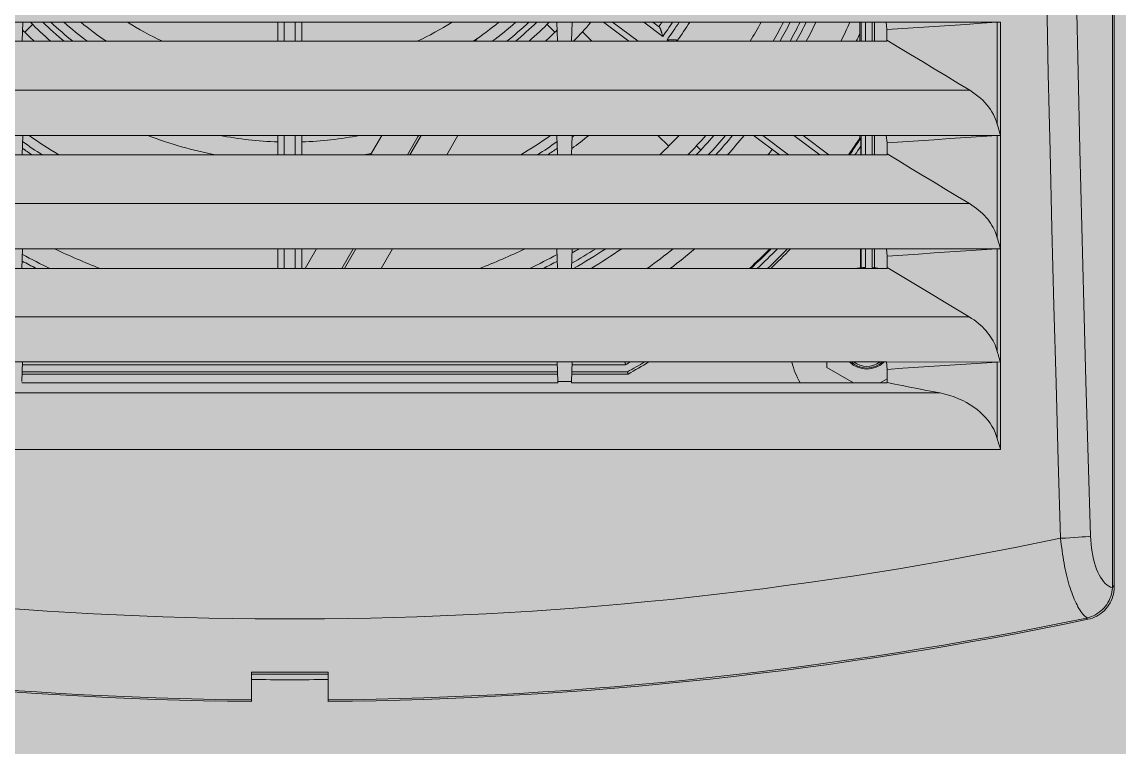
# Model space of a CAD drawing. Header units: millimetres. Extents: x 6914 to 9858, y -2771 to -210.
# Drawn here: x 8796.9 to 8896.7, y -1732.1 to -1666.1 of the extents above; entities that cross this region are included whole.
import ezdxf

# ---------------------------------------------------------------- set-up
doc = ezdxf.new("R2010")
doc.units = ezdxf.units.MM
doc.layers.get('0').update_dxf_attribs({"lineweight": 9})
doc.layers.add('THICK', color=7, linetype='Continuous', lineweight=13)
doc.layers.add('Штриховка шкафов', color=7, linetype='Continuous', lineweight=9)

# ---------------------------------------------------------------- blocks, each defined once
blk = doc.blocks.new('Из_буфера4442')
at = {"layer": 'Штриховка шкафов', "true_color": 0xc5c7c4}
blk.add_hatch(color=9, dxfattribs=at).paths.add_polyline_path([(-200, 2000), (200, 2000), (200, 0), (-200, 0)])
blk = doc.blocks.new('NSYCAG125LPF')
at = {"layer": 'THICK'}
for p, q in [((74.86, -10.542), (74.86, -159.458)), ((75, -159.571), (75, -10.429)), ((71.58, -105.719), (71.732, -112.745)), ((68.861, -105.854), (69.013, -112.888)), ((-25.702, -108.2), (-24.298, -108.2)), ((-24.298, -108.2), (-24.359, -109.938)), ((-24.298, -108.2), (24.298, -108.2)), ((-24.113, -109.112), (-23.405, -108.405)), ((-1.1, -109.938), (-1.1, -108.2)), ((-0.5, -109.938), (-0.5, -108.2)), ((0.5, -108.2), (0.5, -109.938)), ((1.1, -108.2), (1.1, -109.938)), ((23.405, -108.405), (24.112, -109.112)), ((24.298, -108.2), (25.702, -108.2)), ((24.298, -108.2), (24.359, -109.938)), ((25.702, -108.2), (25.641, -109.938)), ((25.702, -108.2), (54.267, -108.2)), ((30.85, -109.938), (28.544, -108.2)), ((31.681, -109.938), (29.375, -108.2)), ((32.2, -108.2), (33.927, -109.502)), ((33.031, -108.2), (33.625, -108.648)), ((33.625, -108.648), (33.637, -108.658)), ((33.637, -108.658), (33.648, -108.672)), ((33.648, -108.672), (33.66, -108.688)), ((33.66, -108.688), (33.672, -108.708)), ((33.672, -108.708), (33.684, -108.73)), ((33.684, -108.73), (33.696, -108.755)), ((33.696, -108.755), (33.708, -108.782)), ((33.708, -108.782), (33.72, -108.812)), ((51.867, -109.938), (51.867, -108.2)), ((51.993, -109.938), (51.993, -108.2)), ((52.393, -109.938), (52.393, -108.2)), ((53, -109.938), (53, -108.2)), ((53.2, -109.938), (53.2, -108.2)), ((54.267, -108.2), (64.667, -108.2)), ((54.334, -108.87), (54.267, -108.2)), ((55.764, -108.776), (54.334, -108.87)), ((57.196, -108.682), (55.764, -108.776)), ((58.628, -108.587), (57.196, -108.682)), ((60.061, -108.493), (58.628, -108.587)), ((61.495, -108.398), (60.061, -108.493)), ((62.93, -108.304), (61.495, -108.398)), ((64.367, -108.209), (62.93, -108.304)), ((64.367, -108.209), (64.391, -108.207)), ((64.367, -117.479), (64.367, -108.209)), ((64.391, -108.207), (64.416, -108.206)), ((64.416, -108.206), (64.442, -108.205)), ((64.442, -108.205), (64.468, -108.204)), ((64.468, -108.204), (64.495, -108.203)), ((64.495, -108.203), (64.523, -108.202)), ((64.523, -108.202), (64.55, -108.201)), ((64.55, -108.201), (64.579, -108.201)), ((64.579, -108.201), (64.607, -108.2)), ((64.607, -108.2), (64.637, -108.2)), ((64.637, -108.2), (64.667, -108.2)), ((64.667, -108.2), (64.667, -118.5)), ((16.894, -109.938), (17.035, -109.694)), ((27.484, -109.938), (26.626, -109.08)), ((33.72, -108.812), (33.733, -108.845)), ((33.733, -108.845), (33.745, -108.879)), ((33.745, -108.879), (33.758, -108.916)), ((33.758, -108.916), (33.771, -108.955)), ((33.771, -108.955), (33.784, -108.996)), ((33.784, -108.996), (33.797, -109.039)), ((33.797, -109.039), (33.811, -109.084)), ((33.811, -109.084), (33.825, -109.131)), ((33.825, -109.131), (33.839, -109.179)), ((33.839, -109.179), (33.853, -109.229)), ((33.853, -109.229), (33.867, -109.281)), ((33.867, -109.281), (33.882, -109.334)), ((33.882, -109.334), (33.897, -109.389)), ((33.897, -109.389), (33.912, -109.445)), ((33.912, -109.445), (33.927, -109.502)), ((34.327, -109.803), (34.385, -109.801)), ((34.327, -109.803), (34.506, -109.938)), ((34.385, -109.801), (34.442, -109.799)), ((34.442, -109.799), (34.498, -109.798)), ((34.498, -109.798), (34.552, -109.796)), ((34.552, -109.796), (34.605, -109.795)), ((34.605, -109.795), (34.656, -109.794)), ((34.656, -109.794), (34.705, -109.793)), ((34.705, -109.793), (34.753, -109.792)), ((34.753, -109.792), (34.798, -109.792)), ((34.798, -109.792), (34.842, -109.792)), ((34.842, -109.792), (34.884, -109.793)), ((34.884, -109.793), (34.924, -109.794)), ((34.924, -109.794), (34.962, -109.795)), ((34.962, -109.795), (34.998, -109.797)), ((34.998, -109.797), (35.032, -109.799)), ((35.032, -109.799), (35.063, -109.802)), ((35.063, -109.802), (35.092, -109.806)), ((54.334, -108.87), (54.334, -109.009)), ((54.334, -109.009), (54.334, -109.147)), ((54.334, -109.147), (54.334, -109.285)), ((54.334, -109.285), (54.334, -109.423)), ((54.334, -109.423), (54.334, -109.561)), ((54.334, -109.561), (54.334, -109.699)), ((54.334, -109.699), (54.335, -109.838)), ((-25.641, -109.938), (-24.359, -109.938)), ((-24.359, -109.938), (24.359, -109.938)), ((24.359, -109.938), (25.641, -109.938)), ((25.641, -109.938), (54.333, -109.938)), ((35.092, -109.806), (35.118, -109.81)), ((35.118, -109.81), (35.142, -109.815)), ((35.142, -109.815), (35.163, -109.821)), ((35.163, -109.821), (35.182, -109.827)), ((35.182, -109.827), (35.197, -109.834)), ((35.197, -109.834), (35.21, -109.842)), ((35.21, -109.842), (35.337, -109.938)), ((54.333, -109.938), (54.335, -109.838)), ((54.335, -109.838), (55.408, -110.488)), ((55.408, -110.488), (56.481, -111.139)), ((56.481, -111.139), (57.556, -111.79)), ((57.556, -111.79), (58.631, -112.441)), ((58.631, -112.441), (59.707, -113.093)), ((71.732, -112.745), (71.894, -119.772)), ((59.707, -113.093), (60.783, -113.745)), ((60.783, -113.745), (61.861, -114.397)), ((69.013, -112.888), (69.175, -119.924)), ((61.861, -114.397), (-61.861, -114.397)), ((61.861, -114.397), (62.123, -114.563)), ((62.123, -114.563), (62.372, -114.738)), ((62.372, -114.738), (62.609, -114.92)), ((62.609, -114.92), (62.833, -115.109)), ((62.833, -115.109), (63.043, -115.305)), ((63.043, -115.305), (63.24, -115.507)), ((63.24, -115.507), (63.423, -115.714)), ((63.423, -115.714), (63.592, -115.926)), ((63.592, -115.926), (63.747, -116.143)), ((63.747, -116.143), (63.887, -116.362)), ((63.887, -116.362), (64.013, -116.584)), ((64.013, -116.584), (64.123, -116.808)), ((64.123, -116.808), (64.219, -117.031)), ((64.219, -117.031), (64.3, -117.255)), ((64.3, -117.255), (64.367, -117.479)), ((64.415, -117.656), (64.367, -117.479)), ((64.466, -117.829), (64.415, -117.656)), ((-25.698, -118.5), (-24.302, -118.5)), ((-24.302, -118.5), (-24.363, -120.267)), ((24.302, -118.5), (-24.302, -118.5)), ((-1.1, -120.267), (-1.1, -118.5)), ((-0.5, -120.267), (-0.5, -118.5)), ((0.5, -118.5), (0.5, -120.267)), ((1.1, -118.5), (1.1, -120.267)), ((7.351, -120.267), (8.371, -118.5)), ((10.7, -120.267), (11.677, -118.575)), ((10.931, -120.267), (11.951, -118.5)), ((11.548, -118.5), (11.677, -118.575)), ((14.28, -120.267), (15.3, -118.5)), ((24.302, -118.5), (25.698, -118.5)), ((24.302, -118.5), (24.363, -120.267)), ((25.698, -118.5), (25.637, -120.267)), ((54.272, -118.5), (25.698, -118.5)), ((33.5, -118.5), (34.471, -119.471)), ((42.285, -118.554), (42.213, -118.5)), ((42.287, -118.555), (42.285, -118.554)), ((44.557, -120.267), (42.285, -118.554)), ((42.289, -118.554), (42.287, -118.555)), ((42.292, -118.553), (42.289, -118.554)), ((42.296, -118.551), (42.292, -118.553)), ((42.3, -118.548), (42.296, -118.551)), ((42.306, -118.543), (42.3, -118.548)), ((42.311, -118.538), (42.306, -118.543)), ((42.318, -118.533), (42.311, -118.538)), ((42.325, -118.526), (42.318, -118.533)), ((42.333, -118.518), (42.325, -118.526)), ((42.341, -118.509), (42.333, -118.518)), ((42.35, -118.5), (42.341, -118.509)), ((45.388, -120.267), (43.043, -118.5)), ((45.868, -118.5), (48.213, -120.267)), ((46.699, -118.5), (49.044, -120.267)), ((51.867, -118.725), (51.867, -118.5)), ((51.879, -118.728), (51.867, -118.725)), ((51.891, -118.732), (51.879, -118.728)), ((51.902, -118.735), (51.891, -118.732)), ((51.914, -118.738), (51.902, -118.735)), ((51.926, -118.742), (51.914, -118.738)), ((51.938, -118.745), (51.926, -118.742)), ((51.949, -118.749), (51.938, -118.745)), ((51.949, -118.749), (51.95, -118.75)), ((51.95, -118.75), (51.95, -118.754)), ((51.95, -118.754), (51.951, -118.76)), ((51.951, -118.76), (51.951, -118.767)), ((51.951, -118.767), (51.951, -118.777)), ((51.951, -118.777), (51.952, -118.789)), ((51.952, -118.789), (51.952, -118.803)), ((51.993, -120.267), (51.993, -118.5)), ((52.393, -120.267), (52.393, -118.5)), ((53, -120.267), (53, -118.5)), ((53.2, -120.267), (53.2, -118.5)), ((54.272, -118.5), (64.664, -118.5)), ((54.338, -119.171), (54.272, -118.5)), ((61.496, -118.698), (60.063, -118.793)), ((62.931, -118.604), (61.496, -118.698)), ((64.367, -118.509), (62.931, -118.604)), ((64.391, -118.507), (64.367, -118.509)), ((64.367, -127.8), (64.367, -118.509)), ((64.415, -118.506), (64.391, -118.507)), ((64.44, -118.505), (64.415, -118.506)), ((64.466, -118.504), (64.44, -118.505)), ((64.516, -117.998), (64.466, -117.829)), ((64.492, -118.503), (64.466, -118.504)), ((64.519, -118.502), (64.492, -118.503)), ((64.567, -118.162), (64.516, -117.998)), ((64.547, -118.501), (64.519, -118.502)), ((64.576, -118.501), (64.547, -118.501)), ((64.613, -118.324), (64.567, -118.162)), ((64.605, -118.5), (64.576, -118.501)), ((64.634, -118.5), (64.605, -118.5)), ((64.658, -118.481), (64.613, -118.324)), ((64.664, -118.5), (64.634, -118.5)), ((64.658, -118.482), (64.658, -118.481)), ((64.658, -118.483), (64.658, -118.482)), ((64.658, -118.482), (64.658, -118.482)), ((64.659, -118.484), (64.658, -118.483)), ((64.658, -118.483), (64.658, -118.483)), ((64.659, -118.485), (64.659, -118.484)), ((64.659, -118.484), (64.659, -118.484)), ((64.659, -118.486), (64.659, -118.485)), ((64.659, -118.485), (64.659, -118.485)), ((64.659, -118.487), (64.659, -118.486)), ((64.659, -118.486), (64.659, -118.486)), ((64.66, -118.487), (64.659, -118.487)), ((64.66, -118.488), (64.66, -118.487)), ((64.66, -118.489), (64.66, -118.488)), ((64.66, -118.488), (64.66, -118.488)), ((64.66, -118.49), (64.66, -118.489)), ((64.66, -118.489), (64.66, -118.489)), ((64.661, -118.491), (64.66, -118.49)), ((64.66, -118.49), (64.66, -118.49)), ((64.661, -118.492), (64.661, -118.491)), ((64.661, -118.491), (64.661, -118.491)), ((64.661, -118.493), (64.661, -118.492)), ((64.661, -118.492), (64.661, -118.492)), ((64.661, -118.492), (64.661, -118.492)), ((64.662, -118.493), (64.661, -118.493)), ((64.662, -118.494), (64.662, -118.493)), ((64.662, -118.495), (64.662, -118.494)), ((64.662, -118.494), (64.662, -118.494)), ((64.662, -118.496), (64.662, -118.495)), ((64.662, -118.495), (64.662, -118.495)), ((64.663, -118.497), (64.662, -118.496)), ((64.662, -118.496), (64.662, -118.496)), ((64.663, -118.498), (64.663, -118.497)), ((64.663, -118.497), (64.663, -118.497)), ((64.667, -118.5), (64.667, -128.8)), ((37.384, -119.838), (36.994, -119.449)), ((51.952, -118.803), (51.952, -118.819)), ((51.952, -118.819), (51.953, -118.836)), ((51.953, -118.836), (51.953, -118.854)), ((51.953, -118.854), (51.953, -118.874)), ((51.953, -118.874), (51.954, -118.895)), ((51.954, -118.895), (51.954, -118.918)), ((51.954, -118.918), (51.954, -118.941)), ((51.954, -118.941), (51.954, -118.966)), ((51.954, -118.966), (51.955, -118.991)), ((51.955, -118.991), (51.955, -119.017)), ((51.955, -119.017), (51.955, -119.044)), ((51.955, -119.044), (51.955, -119.072)), ((51.955, -119.072), (51.955, -119.101)), ((51.955, -119.101), (51.955, -119.131)), ((51.955, -119.131), (51.956, -119.161)), ((51.956, -119.161), (51.956, -119.192)), ((51.956, -119.192), (51.956, -119.224)), ((51.956, -119.224), (51.956, -119.257)), ((51.956, -119.257), (51.956, -119.29)), ((51.956, -119.29), (51.956, -119.324)), ((51.956, -119.324), (51.956, -119.359)), ((51.956, -119.359), (51.956, -119.394)), ((51.956, -119.394), (51.956, -119.43)), ((51.956, -119.43), (51.956, -119.467)), ((51.956, -120.267), (51.956, -119.467)), ((55.768, -119.076), (54.338, -119.171)), ((54.338, -119.171), (54.339, -119.313)), ((54.339, -119.313), (54.339, -119.456)), ((54.339, -119.456), (54.339, -119.599)), ((54.339, -119.599), (54.339, -119.741)), ((54.339, -119.741), (54.339, -119.884)), ((57.199, -118.982), (55.768, -119.076)), ((58.63, -118.887), (57.199, -118.982)), ((60.063, -118.793), (58.63, -118.887)), ((71.894, -119.772), (72.066, -126.801)), ((-25.637, -120.267), (-24.363, -120.267)), ((-24.363, -120.267), (24.363, -120.267)), ((24.363, -120.267), (25.637, -120.267)), ((25.637, -120.267), (54.338, -120.267)), ((54.338, -120.267), (54.339, -120.17)), ((54.339, -119.884), (54.339, -120.027)), ((54.339, -120.027), (54.339, -120.17)), ((54.339, -120.17), (55.408, -120.815)), ((69.175, -119.924), (69.348, -126.962)), ((55.408, -120.815), (56.478, -121.462)), ((56.478, -121.462), (57.548, -122.108)), ((57.548, -122.108), (58.62, -122.755)), ((58.62, -122.755), (59.691, -123.402)), ((59.691, -123.402), (60.764, -124.049)), ((61.837, -124.697), (-61.838, -124.697)), ((60.764, -124.049), (61.837, -124.697)), ((61.837, -124.697), (62.059, -124.836)), ((62.059, -124.836), (62.271, -124.981)), ((62.271, -124.981), (62.475, -125.131)), ((62.475, -125.131), (62.669, -125.286)), ((62.669, -125.286), (62.855, -125.446)), ((62.855, -125.446), (63.031, -125.611)), ((63.031, -125.611), (63.197, -125.78)), ((63.197, -125.78), (63.354, -125.952)), ((63.354, -125.952), (63.501, -126.129)), ((63.501, -126.129), (63.639, -126.309)), ((63.639, -126.309), (63.766, -126.491)), ((63.766, -126.491), (63.883, -126.676)), ((63.883, -126.676), (63.989, -126.862)), ((63.989, -126.862), (64.086, -127.049)), ((64.086, -127.049), (64.171, -127.237)), ((64.171, -127.237), (64.246, -127.425)), ((64.246, -127.425), (64.311, -127.613)), ((64.311, -127.613), (64.367, -127.8)), ((69.348, -126.962), (69.529, -134.001)), ((72.066, -126.801), (72.248, -133.83)), ((64.41, -127.96), (64.367, -127.8)), ((64.457, -128.122), (64.41, -127.96)), ((64.507, -128.287), (64.457, -128.122)), ((64.558, -128.455), (64.507, -128.287)), ((64.612, -128.626), (64.558, -128.455)), ((64.667, -128.8), (64.612, -128.626)), ((-25.693, -128.8), (-24.307, -128.8)), ((-24.307, -128.8), (-24.368, -130.595)), ((24.307, -128.8), (-24.307, -128.8)), ((-1.1, -130.595), (-1.1, -128.8)), ((-0.5, -130.595), (-0.5, -128.8)), ((0.5, -128.8), (0.5, -130.595)), ((1.1, -128.8), (1.1, -130.595)), ((1.388, -130.595), (2.425, -128.8)), ((4.737, -130.595), (5.773, -128.8)), ((4.968, -130.595), (6.004, -128.8)), ((8.316, -130.595), (9.353, -128.8)), ((24.307, -128.8), (25.693, -128.8)), ((24.307, -128.8), (24.368, -130.595)), ((25.693, -128.8), (25.632, -130.595)), ((54.276, -128.8), (25.693, -128.8)), ((51.913, -128.8), (51.913, -130.525)), ((51.993, -130.518), (51.993, -128.8)), ((52.393, -130.501), (52.393, -128.8)), ((53, -130.518), (53, -128.8)), ((53.2, -130.535), (53.2, -128.8)), ((54.276, -128.8), (64.667, -128.8)), ((54.343, -129.471), (54.276, -128.8)), ((55.772, -129.376), (54.343, -129.471)), ((54.343, -129.471), (54.343, -129.618)), ((54.343, -129.618), (54.343, -129.765)), ((54.343, -129.765), (54.343, -129.912)), ((57.202, -129.282), (55.772, -129.376)), ((58.633, -129.187), (57.202, -129.282)), ((60.065, -129.093), (58.633, -129.187)), ((61.498, -128.998), (60.065, -129.093)), ((62.932, -128.904), (61.498, -128.998)), ((64.367, -128.809), (62.932, -128.904)), ((64.394, -128.807), (64.367, -128.809)), ((64.367, -138.122), (64.367, -128.809)), ((64.421, -128.806), (64.394, -128.807)), ((64.45, -128.804), (64.421, -128.806)), ((64.479, -128.803), (64.45, -128.804)), ((64.509, -128.802), (64.479, -128.803)), ((64.539, -128.801), (64.509, -128.802)), ((64.57, -128.801), (64.539, -128.801)), ((64.602, -128.8), (64.57, -128.801)), ((64.634, -128.8), (64.602, -128.8)), ((64.667, -128.8), (64.634, -128.8)), ((64.667, -128.8), (64.667, -139.111)), ((-25.632, -130.595), (-24.368, -130.595)), ((-24.368, -130.595), (24.368, -130.595)), ((24.368, -130.595), (25.632, -130.595)), ((25.632, -130.595), (54.343, -130.595)), ((54.343, -129.912), (54.343, -130.06)), ((54.343, -130.06), (54.344, -130.207)), ((54.343, -130.595), (54.344, -130.501)), ((54.344, -130.207), (54.344, -130.354)), ((54.344, -130.354), (54.344, -130.501)), ((54.344, -130.501), (55.409, -131.143)), ((55.409, -131.143), (56.475, -131.784)), ((56.475, -131.784), (57.541, -132.426)), ((57.541, -132.426), (58.608, -133.068)), ((58.608, -133.068), (59.676, -133.711)), ((59.676, -133.711), (60.745, -134.354)), ((60.745, -134.354), (61.814, -134.997)), ((69.529, -134.001), (69.721, -141.041)), ((72.248, -133.83), (72.44, -140.862)), ((61.814, -134.997), (-61.814, -134.997)), ((61.814, -134.997), (62.037, -135.137)), ((62.037, -135.137), (62.252, -135.283)), ((62.252, -135.283), (62.457, -135.434)), ((62.457, -135.434), (62.654, -135.59)), ((62.654, -135.59), (62.841, -135.751)), ((62.841, -135.751), (63.019, -135.917)), ((63.019, -135.917), (63.187, -136.087)), ((63.187, -136.087), (63.345, -136.261)), ((63.345, -136.261), (63.494, -136.438)), ((63.494, -136.438), (63.632, -136.619)), ((63.632, -136.619), (63.761, -136.803)), ((63.761, -136.803), (63.879, -136.989)), ((63.879, -136.989), (63.986, -137.176)), ((63.986, -137.176), (64.083, -137.365)), ((64.083, -137.365), (64.169, -137.554)), ((64.169, -137.554), (64.245, -137.743)), ((64.245, -137.743), (64.311, -137.933)), ((64.311, -137.933), (64.367, -138.122)), ((64.403, -138.256), (64.367, -138.122)), ((64.442, -138.392), (64.403, -138.256)), ((64.482, -138.529), (64.442, -138.392)), ((64.524, -138.668), (64.482, -138.529)), ((64.569, -138.812), (64.524, -138.668)), ((-25.689, -139.1), (-24.312, -139.1)), ((-24.312, -139.1), (-24.373, -140.892)), ((-24.32, -139.349), (24.32, -139.349)), ((24.311, -139.1), (-24.312, -139.1)), ((24.311, -139.1), (25.688, -139.1)), ((24.311, -139.1), (24.372, -140.892)), ((25.688, -139.1), (25.627, -140.892)), ((25.68, -139.349), (30.555, -139.349)), ((54.281, -139.1), (25.688, -139.1)), ((30.489, -139.1), (30.494, -139.12)), ((30.494, -139.12), (30.5, -139.14)), ((30.5, -139.14), (30.505, -139.162)), ((30.505, -139.162), (30.511, -139.184)), ((30.511, -139.184), (30.517, -139.206)), ((30.517, -139.206), (30.523, -139.229)), ((30.523, -139.229), (30.529, -139.253)), ((30.529, -139.253), (30.536, -139.277)), ((30.536, -139.277), (30.542, -139.301)), ((30.542, -139.301), (30.548, -139.325)), ((30.548, -139.325), (30.555, -139.349)), ((48.865, -139.1), (48.865, -139.604)), ((48.865, -139.604), (51.286, -141)), ((54.281, -139.1), (64.667, -139.107)), ((54.348, -139.771), (54.281, -139.1)), ((55.777, -139.676), (54.348, -139.771)), ((57.206, -139.582), (55.777, -139.676)), ((58.636, -139.487), (57.206, -139.582)), ((60.067, -139.393), (58.636, -139.487)), ((61.499, -139.298), (60.067, -139.393)), ((62.932, -139.204), (61.499, -139.298)), ((64.367, -139.109), (62.932, -139.204)), ((64.367, -146.065), (64.367, -139.109)), ((64.616, -138.959), (64.569, -138.812)), ((64.664, -139.107), (64.616, -138.959)), ((64.667, -147.065), (64.667, -139.111)), ((24.349, -140.2), (-24.349, -140.2)), ((24.342, -140), (-24.342, -140)), ((30.776, -140.2), (25.651, -140.2)), ((30.724, -140), (25.658, -140)), ((30.724, -140), (30.727, -140.01)), ((30.727, -140.01), (30.73, -140.02)), ((30.73, -140.02), (30.732, -140.03)), ((30.732, -140.03), (30.735, -140.04)), ((30.735, -140.04), (30.737, -140.049)), ((30.737, -140.049), (30.74, -140.059)), ((30.74, -140.059), (30.742, -140.068)), ((30.742, -140.068), (30.745, -140.078)), ((30.745, -140.078), (30.747, -140.087)), ((30.747, -140.087), (30.749, -140.096)), ((30.749, -140.096), (30.752, -140.104)), ((30.752, -140.104), (30.754, -140.113)), ((30.754, -140.113), (30.756, -140.121)), ((30.756, -140.121), (30.758, -140.129)), ((30.758, -140.129), (30.76, -140.136)), ((30.76, -140.136), (30.762, -140.144)), ((30.762, -140.144), (30.764, -140.151)), ((30.764, -140.151), (30.765, -140.157)), ((30.765, -140.157), (30.767, -140.163)), ((30.767, -140.163), (30.768, -140.169)), ((30.768, -140.169), (30.77, -140.174)), ((30.77, -140.174), (30.771, -140.179)), ((30.771, -140.179), (30.772, -140.183)), ((30.772, -140.183), (30.773, -140.187)), ((30.773, -140.187), (30.774, -140.19)), ((30.774, -140.19), (30.775, -140.193)), ((30.775, -140.193), (30.775, -140.196)), ((30.775, -140.196), (30.776, -140.198)), ((30.776, -140.198), (30.776, -140.199)), ((30.776, -140.199), (30.776, -140.2)), ((30.776, -140.2), (30.776, -140.2)), ((53.714, -141), (54.349, -140.634)), ((54.348, -139.771), (54.348, -139.942)), ((54.348, -139.942), (54.349, -140.113)), ((54.349, -140.113), (54.349, -140.285)), ((54.349, -140.285), (54.349, -140.456)), ((54.349, -140.456), (54.349, -140.627)), ((54.349, -140.627), (54.349, -140.799)), ((-24.373, -141), (24.373, -141)), ((24.372, -140.892), (25.627, -140.892)), ((24.373, -141), (24.376, -140.892)), ((25.627, -141), (25.624, -140.892)), ((25.627, -141), (54.348, -141)), ((54.349, -140.97), (54.348, -141)), ((54.349, -140.799), (54.349, -140.97)), ((54.349, -140.97), (55.036, -141.106)), ((55.036, -141.106), (55.722, -141.242)), ((55.722, -141.242), (56.409, -141.378)), ((56.409, -141.378), (57.097, -141.515)), ((57.097, -141.515), (57.784, -141.651)), ((57.784, -141.651), (58.472, -141.787)), ((69.721, -141.041), (69.923, -148.083)), ((72.44, -140.862), (72.642, -147.894)), ((59.16, -141.923), (-59.16, -141.923)), ((58.472, -141.787), (59.16, -141.923)), ((59.16, -141.923), (59.608, -142.024)), ((59.608, -142.024), (60.039, -142.145)), ((60.039, -142.145), (60.452, -142.284)), ((60.452, -142.284), (60.847, -142.44)), ((60.847, -142.44), (61.223, -142.612)), ((61.223, -142.612), (61.581, -142.798)), ((61.581, -142.798), (61.918, -142.998)), ((61.918, -142.998), (62.235, -143.209)), ((62.235, -143.209), (62.532, -143.43)), ((62.532, -143.43), (62.807, -143.659)), ((62.807, -143.659), (63.06, -143.896)), ((63.06, -143.896), (63.294, -144.143)), ((63.294, -144.143), (63.511, -144.401)), ((63.511, -144.401), (63.709, -144.67)), ((63.709, -144.67), (63.888, -144.947)), ((63.888, -144.947), (64.043, -145.226)), ((64.043, -145.226), (64.174, -145.506)), ((64.174, -145.506), (64.281, -145.786)), ((64.281, -145.786), (64.367, -146.065)), ((64.404, -146.201), (64.367, -146.065)), ((64.443, -146.339), (64.404, -146.201)), ((64.485, -146.48), (64.443, -146.339)), ((64.528, -146.623), (64.485, -146.48)), ((64.573, -146.768), (64.528, -146.623)), ((64.667, -147.065), (-64.667, -147.065)), ((64.619, -146.916), (64.573, -146.768)), ((64.667, -147.065), (64.619, -146.916)), ((69.923, -148.083), (70.135, -155.126)), ((72.642, -147.894), (72.853, -154.928)), ((65.984, -155.976), (68.06, -155.558)), ((68.06, -155.558), (70.135, -155.126)), ((70.135, -155.126), (70.163, -155.42)), ((70.163, -155.42), (70.195, -155.711)), ((70.195, -155.711), (70.23, -156)), ((72.853, -154.928), (72.871, -155.305)), ((72.871, -155.305), (72.9, -155.672)), ((72.9, -155.672), (72.94, -156.03)), ((61.827, -156.774), (63.906, -156.382)), ((63.906, -156.382), (65.984, -155.976)), ((70.23, -156), (70.268, -156.287)), ((70.268, -156.287), (70.308, -156.571)), ((70.308, -156.571), (70.351, -156.851)), ((72.94, -156.03), (72.991, -156.38)), ((72.991, -156.38), (73.053, -156.72)), ((73.053, -156.72), (73.126, -157.047)), ((55.58, -157.873), (57.664, -157.52)), ((57.664, -157.52), (59.747, -157.153)), ((59.747, -157.153), (61.827, -156.774)), ((70.351, -156.851), (70.397, -157.128)), ((70.397, -157.128), (70.446, -157.401)), ((70.446, -157.401), (70.497, -157.67)), ((70.497, -157.67), (70.551, -157.935)), ((73.126, -157.047), (73.208, -157.36)), ((73.208, -157.36), (73.301, -157.658)), ((73.301, -157.658), (73.403, -157.941)), ((49.317, -158.855), (51.406, -158.541)), ((51.406, -158.541), (53.494, -158.214)), ((53.494, -158.214), (55.58, -157.873)), ((70.551, -157.935), (70.607, -158.195)), ((70.607, -158.195), (70.666, -158.45)), ((70.666, -158.45), (70.727, -158.7)), ((70.727, -158.7), (70.791, -158.944)), ((73.403, -157.941), (73.515, -158.206)), ((73.515, -158.206), (73.635, -158.453)), ((73.635, -158.453), (73.764, -158.681)), ((73.764, -158.681), (73.901, -158.887)), ((43.041, -159.72), (45.134, -159.445)), ((45.134, -159.445), (47.226, -159.157)), ((47.226, -159.157), (49.317, -158.855)), ((70.791, -158.944), (70.856, -159.183)), ((70.856, -159.183), (70.924, -159.416)), ((70.924, -159.416), (70.995, -159.643)), ((70.995, -159.643), (71.067, -159.863)), ((73.901, -158.887), (74.045, -159.072)), ((74.045, -159.072), (74.196, -159.234)), ((74.196, -159.234), (74.353, -159.372)), ((74.353, -159.372), (74.515, -159.485)), ((74.515, -159.485), (74.682, -159.571)), ((74.682, -159.571), (74.855, -159.632)), ((74.836, -159.831), (74.855, -159.632)), ((74.855, -159.632), (74.856, -159.607)), ((74.856, -159.607), (74.857, -159.582)), ((74.857, -159.582), (74.858, -159.558)), ((74.858, -159.558), (74.859, -159.533)), ((74.859, -159.533), (74.86, -159.508)), ((74.86, -159.483), (74.86, -159.458)), ((74.86, -159.458), (74.88, -159.474)), ((74.86, -159.508), (74.86, -159.483)), ((74.88, -159.474), (74.9, -159.49)), ((74.9, -159.49), (74.92, -159.506)), ((74.92, -159.506), (74.94, -159.523)), ((74.94, -159.523), (74.96, -159.539)), ((74.96, -159.539), (74.98, -159.555)), ((74.98, -159.555), (75, -159.571)), ((75, -159.571), (74.993, -159.786)), ((32.562, -160.9), (34.659, -160.69)), ((34.659, -160.69), (36.756, -160.467)), ((36.756, -160.467), (38.852, -160.232)), ((38.852, -160.232), (40.947, -159.982)), ((40.947, -159.982), (43.041, -159.72)), ((71.067, -159.863), (71.141, -160.076)), ((71.141, -160.076), (71.217, -160.283)), ((71.217, -160.283), (71.296, -160.482)), ((71.296, -160.482), (71.376, -160.673)), ((71.376, -160.673), (71.457, -160.857)), ((74.54, -160.794), (74.625, -160.608)), ((74.625, -160.608), (74.698, -160.418)), ((74.698, -160.418), (74.757, -160.224)), ((74.81, -160.619), (74.726, -160.82)), ((74.757, -160.224), (74.803, -160.028)), ((74.803, -160.028), (74.836, -159.831)), ((74.879, -160.413), (74.81, -160.619)), ((74.933, -160.206), (74.879, -160.413)), ((74.97, -159.997), (74.933, -160.206)), ((74.993, -159.786), (74.97, -159.997)), ((-26.267, -161.45), (-24.168, -161.608)), ((-24.168, -161.608), (-22.068, -161.752)), ((22.068, -161.752), (24.168, -161.608)), ((24.168, -161.608), (26.267, -161.45)), ((26.267, -161.45), (28.366, -161.28)), ((28.366, -161.28), (30.464, -161.097)), ((30.464, -161.097), (32.562, -160.9)), ((71.457, -160.857), (71.54, -161.033)), ((71.54, -161.033), (71.625, -161.201)), ((71.625, -161.201), (71.711, -161.36)), ((71.711, -161.36), (71.799, -161.511)), ((71.799, -161.511), (71.888, -161.653)), ((71.888, -161.653), (71.978, -161.785)), ((73.797, -161.742), (73.947, -161.605)), ((73.947, -161.605), (74.087, -161.46)), ((74.113, -161.7), (73.953, -161.847)), ((74.087, -161.46), (74.216, -161.307)), ((74.261, -161.544), (74.113, -161.7)), ((74.216, -161.307), (74.335, -161.144)), ((74.396, -161.378), (74.261, -161.544)), ((74.335, -161.144), (74.443, -160.973)), ((74.518, -161.202), (74.396, -161.378)), ((74.443, -160.973), (74.54, -160.794)), ((74.628, -161.016), (74.518, -161.202)), ((74.726, -160.82), (74.628, -161.016)), ((-22.068, -161.752), (-19.968, -161.883)), ((-19.968, -161.883), (-17.867, -162.001)), ((-17.867, -162.001), (-15.766, -162.106)), ((-15.766, -162.106), (-13.665, -162.197)), ((-13.665, -162.197), (-11.563, -162.276)), ((-11.563, -162.276), (-9.461, -162.341)), ((-9.461, -162.341), (-7.359, -162.394)), ((-7.359, -162.394), (-5.257, -162.433)), ((-5.257, -162.433), (-3.154, -162.459)), ((-3.154, -162.459), (-1.052, -162.472)), ((-1.052, -162.472), (1.051, -162.472)), ((1.051, -162.472), (3.154, -162.459)), ((3.154, -162.459), (5.257, -162.433)), ((5.257, -162.433), (7.359, -162.394)), ((7.359, -162.394), (9.461, -162.341)), ((9.461, -162.341), (11.563, -162.276)), ((11.563, -162.276), (13.665, -162.197)), ((13.665, -162.197), (15.766, -162.106)), ((15.766, -162.106), (17.867, -162.001)), ((17.867, -162.001), (19.968, -161.883)), ((19.968, -161.883), (22.068, -161.752)), ((71.978, -161.785), (72.069, -161.909)), ((72.069, -161.909), (72.161, -162.023)), ((72.161, -162.023), (72.254, -162.127)), ((72.254, -162.127), (72.348, -162.221)), ((72.348, -162.221), (72.443, -162.305)), ((72.443, -162.305), (72.538, -162.379)), ((72.473, -162.393), (72.483, -162.391)), ((72.473, -162.393), (72.493, -162.409)), ((72.483, -162.391), (72.492, -162.389)), ((72.492, -162.389), (72.501, -162.387)), ((72.493, -162.409), (72.514, -162.425)), ((72.501, -162.387), (72.51, -162.385)), ((72.51, -162.385), (72.519, -162.383)), ((72.514, -162.425), (72.534, -162.442)), ((72.519, -162.383), (72.528, -162.381)), ((72.528, -162.381), (72.538, -162.379)), ((72.534, -162.442), (72.554, -162.458)), ((72.538, -162.379), (72.733, -162.326)), ((72.554, -162.458), (72.574, -162.474)), ((72.574, -162.474), (72.594, -162.49)), ((72.594, -162.49), (72.614, -162.506)), ((72.822, -162.455), (72.614, -162.506)), ((72.733, -162.326), (72.924, -162.26)), ((73.024, -162.39), (72.822, -162.455)), ((72.924, -162.26), (73.111, -162.181)), ((73.221, -162.311), (73.024, -162.39)), ((73.111, -162.181), (73.293, -162.089)), ((73.413, -162.216), (73.221, -162.311)), ((73.293, -162.089), (73.469, -161.985)), ((73.601, -162.106), (73.413, -162.216)), ((73.469, -161.985), (73.637, -161.868)), ((73.782, -161.983), (73.601, -162.106)), ((73.637, -161.868), (73.797, -161.742)), ((73.953, -161.847), (73.782, -161.983)), ((-3.5, -167.313), (-2.501, -167.303)), ((-3.5, -167.609), (-3.5, -167.313)), ((-3.5, -167.492), (3.5, -167.492)), ((-3.5, -167.894), (-3.5, -167.609)), ((-2.501, -167.303), (-1.501, -167.309)), ((-1.501, -167.309), (-0.501, -167.314)), ((-0.501, -167.314), (0.5, -167.314)), ((0.5, -167.314), (1.501, -167.309)), ((1.501, -167.309), (2.501, -167.303)), ((2.501, -167.303), (3.5, -167.312)), ((3.5, -167.312), (3.5, -167.607)), ((3.5, -167.607), (3.5, -167.891)), ((-3.5, -168.169), (-3.5, -167.894)), ((-3.5, -168.433), (-3.5, -168.169)), ((-3.5, -168.685), (-3.5, -168.433)), ((-3.5, -168.921), (-3.5, -168.685)), ((3.5, -167.891), (3.5, -168.166)), ((3.5, -168.166), (3.5, -168.431)), ((3.5, -168.431), (3.5, -168.682)), ((3.5, -168.682), (3.5, -168.92)), ((-3.5, -169.142), (-3.5, -168.921)), ((-3.5, -169.345), (-3.5, -169.142)), ((-3.5, -169.529), (-3.5, -169.345)), ((-3.5, -169.695), (-3.5, -169.529)), ((-3.5, -169.843), (-3.5, -169.695)), ((3.5, -168.92), (3.5, -169.14)), ((3.5, -169.14), (3.5, -169.344)), ((3.5, -169.344), (3.5, -169.528)), ((3.5, -169.528), (3.5, -169.695)), ((3.5, -169.695), (3.5, -169.843)), ((-3.5, -169.983), (-3.5, -169.843)), ((3.5, -169.843), (3.5, -169.983))]:
    blk.add_line(p, q, dxfattribs=at)
for centre, radius, start, end in [((0, -85), 33.1, 224.49978, 228.88669), ((0, -85), 32.3, 225.91155, 230.54024), ((0, -85), 31.8, 226.84948, 231.64771), ((0, -85), 31, 228.45084, 233.55698), ((0, -85), 30, 230.65415, 236.22868), ((0, -85), 27.5, 237.52615, 245.07126), ((0, -85), 27.5, 294.92878, 302.47389), ((0, -85), 30, 303.7713, 309.34583), ((0, -85), 31, 306.443, 311.54914), ((0, -85), 31.8, 308.35227, 313.1505), ((0, -85), 32.3, 309.45979, 314.08849), ((0, -85), 33.1, 311.11329, 315.50026), ((0, -85), 35.9, 316.00074, 319.74135), ((0, -85), 41.05, 324.88462, 325.58626), ((0, -85), 41.85, 324.16378, 326.33329), ((0, -85), 42.35, 324.15003, 326.78271), ((0, -85), 43.15, 324.79283, 327.47554), ((0, -85), 48.75, 329.23308, 331.58221), ((0, -85), 50.55, 330.44025, 332.68051), ((0, -85), 51.1, 330.78941, 332.99862), ((0, -85), 51.9, 331.28198, 333.44776), ((0, -85), 52.4, 331.58112, 333.72066), ((0, -85), 53.2, 332.04631, 334.14534), ((0, -85), 56, 333.55622, 335.52565), ((0, -85), 34.1, 224.49743, 226.9969), ((0, -85), 34.1, 313.00314, 315.50261), ((0, -85), 57.25, 334.17673, 334.95556), ((0, -85), 41.05, 234.69407, 239.2178), ((0, -85), 35.9, 248.93087, 259.22326), ((0, -85), 34.1, 259.23586, 268.15143), ((0, -85), 34.1, 271.84855, 280.76412), ((7.433, -116.125), 4.9, 329.99999, 331.00255), ((0, -85), 41.05, 300.78218, 305.30596), ((0, -85), 43.15, 306.48316, 309.07139), ((0, -85), 42.35, 307.3481, 307.7184), ((0, -85), 48.75, 313.66227, 316.59277), ((0, -85), 50.55, 315.76021, 318.4931), ((0, -85), 51.1, 316.35775, 319.03655), ((0, -85), 51.9, 317.19421, 319.79893), ((0, -85), 52.4, 317.69853, 320.25942), ((0, -85), 53.2, 318.47781, 320.97206), ((0, -85), 61.867, 325.24702, 326.96772), ((0, -85), 61.95, 325.29973, 326.9903), ((0, -85), 42.35, 234.91523, 236.38195), ((0, -85), 41.85, 234.46775, 237.42594), ((0, -85), 41.85, 302.57404, 305.53228), ((0, -85), 42.35, 303.61803, 305.08475), ((0, -85), 56, 320.96719, 321.61865), ((0, -85), 62.349, 325.55383, 326.4402), ((0, -85), 35.9, 280.77678, 281.95324), ((0, -85), 50.55, 241.23685, 244.4206), ((0, -85), 48.75, 243.95657, 249.27533), ((0, -85), 48.75, 290.72465, 296.04341), ((0, -85), 50.55, 295.57943, 298.76319), ((0, -85), 51.9, 299.61626, 302.44244), ((0, -85), 51.1, 300.169, 301.00271), ((0, -85), 52.4, 299.52476, 303.29265), ((0, -85), 53.2, 301.01216, 304.58266), ((0, -85), 56, 305.49114, 308.54283), ((0, -85), 57.25, 307.20967, 310.08718), ((0, -85), 61.867, 312.52455, 314.93028), ((0, -85), 61.95, 312.60734, 315.00643), ((0, -85), 62.349, 313.00543, 315.37272), ((0, -85), 63, 313.63603, 315.95381), ((0, -85), 63.2, 313.8259, 316.12891), ((0, -85), 51.1, 241.54808, 243.16107), ((0, -85), 51.1, 296.83891, 298.4519), ((52.5, -137.5), 7, 90.87517, 99.47418), ((52.5, -137.5), 7, 80.52578, 85.90396), ((0, -85), 62.349, 299.34428, 299.80866), ((0, -85), 63, 299.18901, 300.82572), ((0, -85), 63.2, 299.14174, 301.12824), ((52.5, -137.5), 7, 193.21296, 209.99999), ((52.5, -137.5), 2.25, 225.3253, 314.67463), ((52.5, -137.5), 2.15, 228.08913, 311.91079), ((52.5, -137.5), 2, 233.13001, 306.86991), ((0, 185.563), 355.563, 258.216, 269.436), ((0, 185.563), 355.423, 258.23444, 269.43577), ((0, 185.563), 355.423, 270.56421, 281.76559), ((0, 185.563), 355.562, 270.56398, 281.78404), ((0, 169.063), 337.062, 269.40506, 270.59498)]:
    blk.add_arc(centre, radius, start, end, dxfattribs=at)
blk.add_ellipse((70.134, -154.928), major_axis=(-2.999, -0.092), ratio=0.065846, start_param=1.568772, end_param=2.704241, dxfattribs=at)

msp = doc.modelspace()

# ---------------------------------------------------------------- block references
at = {"ltscale": 40}
msp.add_blockref('Из_буфера4442', (8821.235, -2360.256), dxfattribs=at)
at = {"ltscale": 20}
msp.add_blockref('NSYCAG125LPF', (8821.235, -1557.936), dxfattribs=at)

doc.saveas('drawing.dxf')
